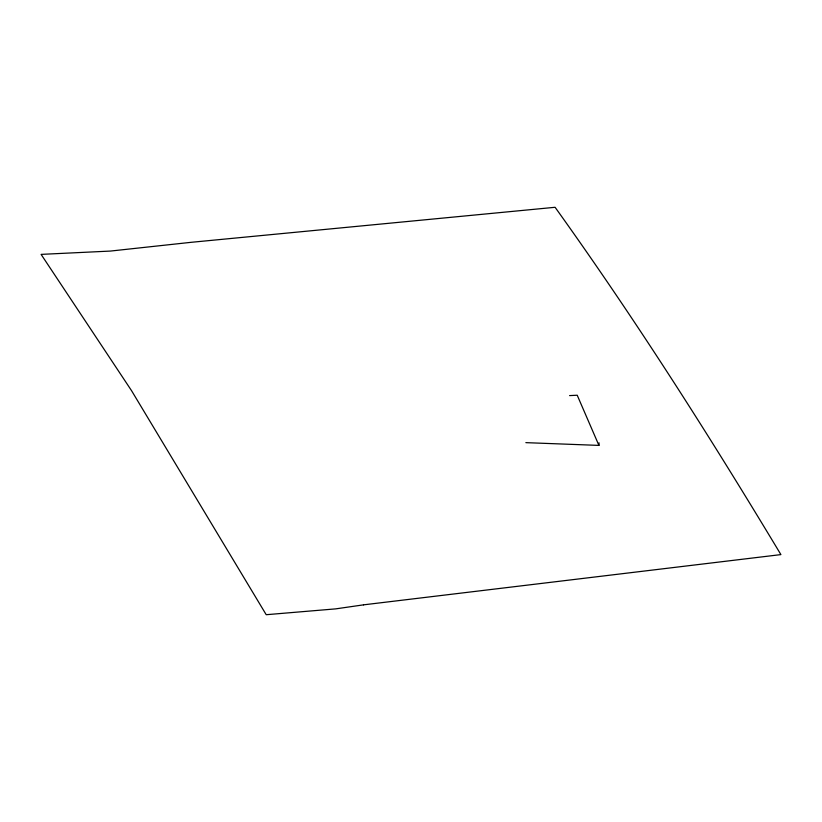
<?xml version="1.0" encoding="UTF-8"?>
<svg xmlns="http://www.w3.org/2000/svg" width="822" height="822" viewBox="0 0 822 822"><rect width="100%" height="100%" fill="white"/><g stroke="black" fill="none" stroke-linecap="round" stroke-linejoin="round"><path stroke-width="1.23" d="M525.854 442.647L598.919 445.401L599.053 442.842M569.584 395.598L577.219 395.228L598.919 445.401M363.53 604.848L335.653 608.876L266.215 614.712L131.571 390.707L41.1 254.378L110.405 251.07L191.166 242.315L555.097 207.288C635.581 319.573 709.725 436.235 780.9 554.603L363.53 604.848"/></g></svg>
